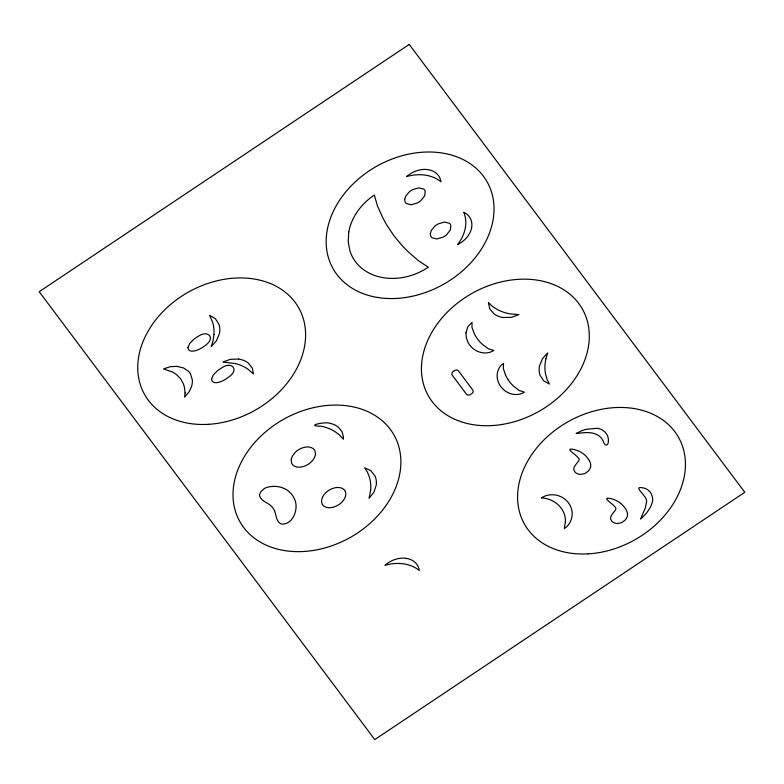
<?xml version="1.0" encoding="UTF-8"?>
<svg xmlns="http://www.w3.org/2000/svg" width="784" height="784" viewBox="0 0 784 784"><rect width="100%" height="100%" fill="white"/><g stroke="black" fill="none" stroke-linecap="round" stroke-linejoin="round"><path stroke-width="1.18" d="M617.165 523.506L621.506 522.732L624.799 520.409A10.006 7.673 -29.3 0 0 626.759 517.685L627.171 516.725A8.546 6.556 -29.3 0 0 627.514 515.294L627.327 512.56L626.063 509.59A40.699 31.223 -29.3 0 0 620.683 503.436M238.571 359.072L230.369 359.317L222.862 362.051L235.866 363.639A53.606 41.121 -29.3 0 1 247.548 368.872L253.448 373.88L252.34 368.196L248.361 363.129A25.813 19.806 -29.3 0 0 238.571 359.082M620.712 503.406L620.389 503.132A28.675 21.991 -29.3 0 0 616.557 500.672L614.509 499.79A48.99 37.583 -29.3 0 0 611.461 498.761C598.633 495.909 615.342 504.818 615.891 508.463A3.058 2.342 -29.3 0 1 615.714 509.58C613.715 513.01 608.061 516.862 611.804 521.125A10.094 7.742 -29.3 0 0 617.165 523.496M508.297 379.946L509.806 382.033A63.083 48.392 -29.3 0 0 513.628 386.238L519.155 390.461L524.359 392.167C517.616 396.586 508.267 394.479 502.838 388.913A33.447 25.666 -29.3 0 1 499.045 383.68C495.468 377.016 496.889 367.608 503.534 363.413L503.357 368.637L505.533 375.056M589.274 460.492L590.548 463.462L590.734 466.206A8.546 6.556 -29.3 0 1 590.391 467.627L589.98 468.587A10.006 7.673 -29.3 0 1 588.02 471.311L584.717 473.644L580.385 474.418A10.094 7.742 -29.3 0 1 575.025 472.037C571.281 467.774 576.936 463.922 578.925 460.492A3.058 2.342 -29.3 0 0 579.111 459.375C578.553 455.729 561.854 446.811 574.682 449.663A48.99 37.583 -29.3 0 1 577.72 450.702L579.768 451.594A28.675 21.991 -29.3 0 1 583.6 454.034L583.933 454.308A40.699 31.223 -29.3 0 1 589.313 460.473M345.43 491.656C346.783 495.547 344.47 499.624 341.746 502.309A15.288 11.731 -29.3 0 1 335.699 506.346C332.004 507.905 327.291 508.581 323.841 506.082A9.81 7.526 -29.3 0 1 321.93 503.534C320.568 499.633 322.89 495.566 325.615 492.871A15.288 11.731 -29.3 0 1 331.652 488.844C335.356 487.285 340.06 486.609 343.519 489.108A9.81 7.526 -29.3 0 1 345.43 491.656M272.783 486.482A16.101 12.348 -29.3 0 0 265.364 487.981A10.143 7.781 -29.3 0 0 263.796 488.981L261.072 491.499L259.847 493.822A6.968 5.351 -29.3 0 0 259.671 496.184C261.836 501.985 269.5 502.828 272.803 507.865C276.723 512.383 275.086 520.135 280.329 523.555A6.958 5.341 -29.3 0 0 282.426 524.065C289.1 524.212 293.833 517.95 295.294 512.001A29.331 22.501 -29.3 0 0 296.048 507.326A28.743 22.05 -29.3 0 0 294.882 499.829L293.079 496.243A37.152 28.498 -29.3 0 0 291.148 493.675L288.169 490.862A28.371 21.766 -29.3 0 0 272.822 486.354M508.189 379.799A63.083 48.392 -29.3 0 1 505.415 374.899M343.461 437.168L343.372 439.265L339.737 435.238L335.072 431.67A53.518 41.062 -29.3 0 0 321.322 426.231C303.771 426.016 325.958 421.322 330.025 423.311A25.872 19.845 -29.3 0 1 338.629 427.447L342.128 431.925L343.461 437.168M488.432 302.693L489.745 308.847L494.185 314.002A25.872 19.845 -29.3 0 0 503.25 317.53L511.442 317.314L518.959 314.6L510.09 313.865A53.606 41.121 -29.3 0 1 497.634 309.729L492.509 306.475L488.432 302.693M404.681 199.381L404.936 201.537A7.193 5.517 -29.3 0 0 406.465 203.566L411.286 204.742L417.431 202.938A14.465 11.103 -29.3 0 0 420.89 200.626L424.732 195.745L425.173 191.061A7.193 5.517 -29.3 0 0 423.644 189.032L418.823 187.856L412.678 189.659A14.465 11.103 -29.3 0 0 409.219 191.972L405.818 195.98L404.681 199.381M430.318 233.593L430.573 235.749A7.193 5.517 -29.3 0 0 432.092 237.777L436.913 238.944L443.058 237.15A14.465 11.103 -29.3 0 0 446.527 234.837L450.369 229.957L450.8 225.273A7.193 5.517 -29.3 0 0 449.281 223.244L444.459 222.068L438.305 223.861A14.465 11.103 -29.3 0 0 434.846 226.184L431.445 230.182L430.318 233.593M608.404 440.255C608.825 445.4 605.032 447.468 603.308 441.431C599.035 431.376 587.049 431.876 578.043 433.454A23.373 17.934 -29.3 0 1 577.279 433.532L576.142 433.464L582.208 430.534A45.57 34.957 -29.3 0 1 586.648 429.25L597.104 428.299A18.052 13.847 -29.3 0 1 602.631 430.2L605.052 432.111A19.806 15.2 -29.3 0 1 607.62 436.09A18.924 14.524 -29.3 0 1 608.374 439.608L608.404 440.255M187.915 347.557C188.464 353.839 197.372 350.507 200.733 348.468A22.246 17.062 -29.3 0 0 204.673 345.842C216.306 338.443 208.172 328.976 197.784 336.64A22.246 17.062 -29.3 0 0 193.844 339.276L189.718 343.48L187.915 347.557M211.513 379.054C212.072 385.336 220.97 382.004 224.332 379.966A22.246 17.062 -29.3 0 0 228.271 377.339C239.904 369.94 231.77 360.473 221.382 368.137A22.246 17.062 -29.3 0 0 217.442 370.773L213.317 374.977L211.513 379.054M185.093 392.951L184.583 397.106L189.189 391.735L191.521 386.649A24.549 18.836 -29.3 0 0 192.286 379.603L190.424 373.752A21.374 16.395 -29.3 0 0 188.679 371.449L183.721 368.019L176.861 366.314L169.942 366.745L163.562 368.941L172.843 372.165A44.933 34.476 -29.3 0 1 176.38 374.507L180.585 378.662L183.338 383.797A44.933 34.476 -29.3 0 1 184.505 387.737L185.093 392.951M465.98 332.769L466.323 337.845L468.107 342.559A33.447 25.666 -29.3 0 0 472.066 347.665C477.691 353.065 487.109 354.966 493.802 350.409L488.52 348.841L482.836 344.764A63.083 48.392 -29.3 0 1 478.867 340.668L477.289 338.639A63.083 48.392 -29.3 0 1 474.359 333.827L471.988 327.496L472.017 322.302L467.94 326.634L465.98 332.769M646.447 502.181L645.438 507.64L640.548 519.057A1.744 1.343 -29.3 0 0 640.9 518.851L645.389 514.392A45.678 35.045 -29.3 0 0 647.78 511.335L650.612 506.836L652.386 502.093A18.003 13.808 -29.3 0 0 652.543 497.566L651.23 493.744A19.806 15.2 -29.3 0 0 648.113 490.137A18.934 14.524 -29.3 0 0 644.928 488.314C629.287 484.414 648.662 496.223 646.447 502.181M565.352 522.35L564.313 528.583C571.712 523.888 574.368 513.5 570.272 505.788A32.712 25.098 -29.3 0 0 566.097 500.212C559.6 494.018 548.839 492.852 541.352 497.938C554.151 498.232 566.509 508.885 565.352 522.35M213.983 334.435L213.081 340.648L211.239 346.548L216.472 340.766L219.442 333.543A25.872 19.845 -29.3 0 0 218.961 324.302L215.316 318.608L209.612 315.364L212.64 322.283A53.606 41.121 -29.3 0 1 213.983 334.435M291.246 459.365L291.56 463.001A9.81 7.526 -29.3 0 0 293.471 465.549C296.92 468.048 301.634 467.362 305.339 465.814A15.288 11.731 -29.3 0 0 311.375 461.776C314.1 459.091 316.422 455.014 315.06 451.123A9.81 7.526 -29.3 0 0 313.149 448.575C309.69 446.076 304.986 446.753 301.281 448.311A15.288 11.731 -29.3 0 0 295.245 452.348L292.314 456.249L291.246 459.365M348.733 232.172L348.223 241.766L349.85 250.645A61.867 47.461 -29.3 0 0 364.727 270.5C379.348 280.28 398.644 280.339 414.707 274.233A52.303 40.121 -29.3 0 0 428.358 267.207L418.519 260.749L408.65 252.193A244.794 187.797 -29.3 0 1 401.545 244.941L394.078 235.994L387.619 226.36A244.794 187.797 -29.3 0 1 382.739 217.619L377.476 205.976L374.311 195.069A52.303 40.121 -29.3 0 0 362.747 204.889C355.73 212.493 350.517 221.921 348.733 232.172M370.636 490.176L369.048 498.31L374.017 492.019L376.281 484.904A25.872 19.845 -29.3 0 0 374.997 475.986L370.822 470.645L364.766 467.832L367.627 472.497L369.646 477.946A53.606 41.121 -29.3 0 1 370.636 490.176M545.86 358.954L545.448 361.042A53.606 41.131 -29.3 0 0 545.429 373.478L546.958 379.123L549.368 384.023L543.684 380.848L540.019 375.173A25.872 19.845 -29.3 0 1 539.51 365.932L542.459 358.709L547.673 352.918L545.86 358.954M409.228 44.414L39.2 291.707L374.772 739.586L744.8 492.293L409.228 44.414M454.416 370.685L453.299 371.43A3.116 2.391 -29.3 0 0 452.152 375.075L466.539 394.283A3.116 2.391 -29.3 0 0 470.557 394.47L471.674 393.725A3.116 2.391 -29.3 0 0 472.821 390.079L458.434 370.881A3.116 2.391 -29.3 0 0 454.416 370.685M406.69 176.537L406.651 176.547A41.376 31.742 -29.3 0 1 440.941 181.8A22.158 17.003 -29.3 0 0 427.986 169.648A22.158 17.003 -29.3 0 0 406.651 176.547L406.71 176.527M396.831 298.4A88.406 67.826 -29.3 0 0 488.51 184.514A88.406 67.826 -29.3 0 0 344.94 192.933A88.406 67.826 -29.3 0 0 396.831 298.4M406.328 558.365A22.158 17.003 -29.3 0 0 384.993 565.264A41.376 31.742 -29.3 0 1 419.283 570.517A22.158 17.003 -29.3 0 0 406.328 558.365M492.107 425.555A88.406 67.826 -29.3 0 0 583.776 311.669A88.406 67.826 -29.3 0 0 440.216 320.088A88.406 67.826 -29.3 0 0 492.107 425.555M588.235 553.857A88.406 67.826 -29.3 0 0 679.904 439.961A88.406 67.826 -29.3 0 0 536.344 448.389A88.406 67.826 -29.3 0 0 588.235 553.857M208.407 424.33A88.406 67.826 -29.3 0 0 300.086 310.444A88.406 67.826 -29.3 0 0 156.516 318.863A88.406 67.826 -29.3 0 0 208.407 424.33M303.682 551.485A88.406 67.826 -29.3 0 0 395.352 437.59A88.406 67.826 -29.3 0 0 251.791 446.008A88.406 67.826 -29.3 0 0 303.682 551.485M471.596 227.86A22.158 17.003 -29.3 0 0 463.765 212.278A41.376 31.742 -29.3 0 1 457.611 244.559A22.158 17.003 -29.3 0 0 471.596 227.86"/></g></svg>
